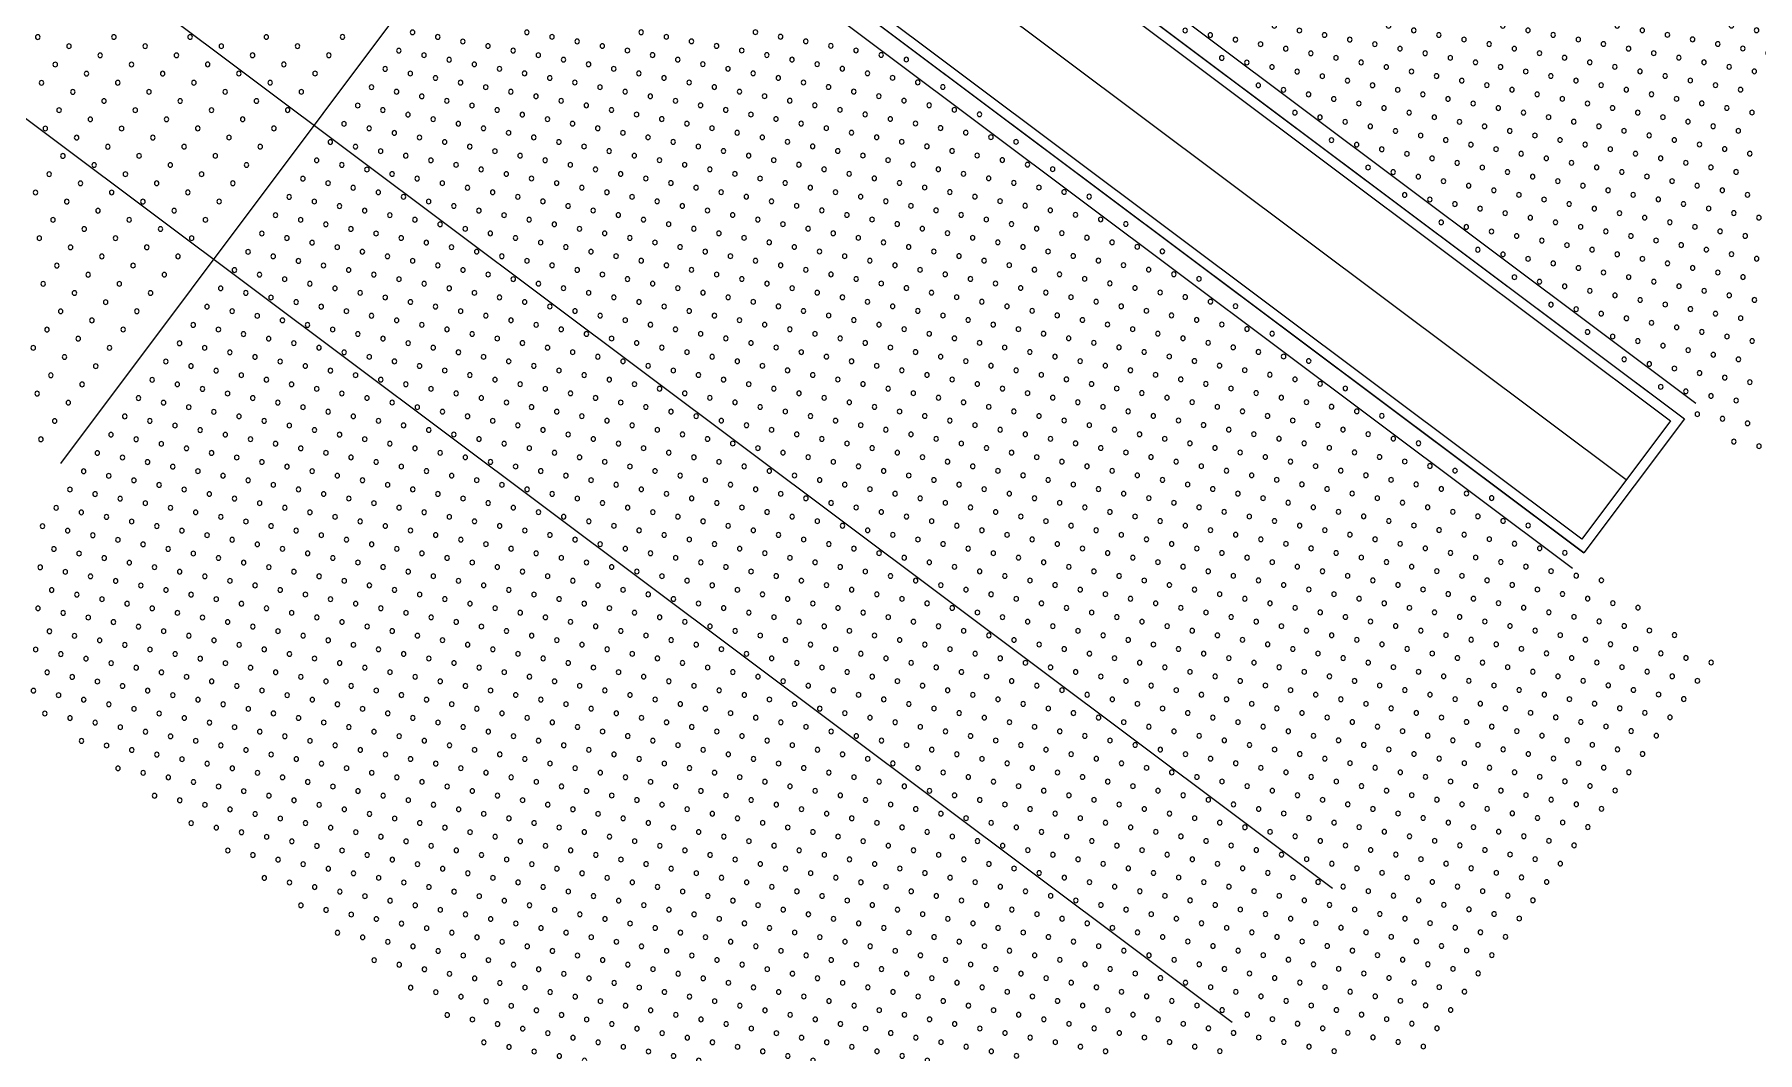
# Model space of a CAD drawing. Header units: millimetres. Extents: x 712803 to 922331, y -1382701 to -1225629.
# Drawn here: x 819382 to 821644, y -1374365 to -1373028 of the extents above; entities that cross this region are included whole.
import ezdxf

# ---------------------------------------------------------------- set-up
doc = ezdxf.new("R2010")
doc.units = ezdxf.units.MM
doc.header["$LTSCALE"] = 10
doc.header["$MEASUREMENT"] = 0
for name, color, linetype in [('I—平顶—分格线', 8, 'Continuous'), ('I—平顶—暖通', 144, 'Continuous'), ('I—平顶—造型', 122, 'Continuous')]:
    doc.layers.add(name, color=color, linetype=linetype)

# ---------------------------------------------------------------- blocks, each defined once
blk = doc.blocks.new('4560')
at = {"layer": 'I—平顶—分格线', "color": 1}
for centre in [(-2960, -440), (-2960, -470), (-2960, -500), (-2920, -485), (-2880, -500), (-2920, -515), (-2960, -530), (-2920, -545), (-2880, -530), (-2840, -545), (-2960, -560), (-2880, -560), (-2800, -560), (-2960, -590), (-2920, -575), (-2880, -590), (-2840, -575), (-2800, -590), (-2920, -605), (-2840, -605), (-2760, -605), (-2960, -620), (-2920, -635), (-2880, -620), (-2840, -635), (-2800, -620), (-2760, -635), (-2720, -620), (-2960, -650), (-2880, -650), (-2800, -650), (-2720, -650), (-2960, -680), (-2920, -665), (-2880, -680), (-2840, -665), (-2800, -680), (-2760, -665), (-2720, -680), (-2680, -665), (-2640, -680), (-2920, -695), (-2840, -695), (-2760, -695), (-2680, -695), (-2960, -710), (-2920, -725), (-2880, -710), (-2840, -725), (-2800, -710), (-2760, -725), (-2720, -710), (-2680, -725), (-2960, -740), (-2880, -740), (-2800, -740), (-2720, -740), (-2960, -770), (-2920, -755), (-2880, -770), (-2840, -755), (-2800, -770), (-2760, -755), (-2720, -770), (-2920, -785), (-2840, -785), (-2760, -785), (-2960, -800), (-2920, -815), (-2880, -800), (-2840, -815), (-2800, -800), (-2760, -815), (-2960, -830), (-2880, -830), (-2800, -830), (-2960, -860), (-2920, -845), (-2880, -860), (-2840, -845), (-2800, -860), (-2760, -845), (-2920, -875), (-2840, -875), (-2960, -890), (-2920, -905), (-2880, -890), (-2840, -905), (-2800, -890), (-2960, -920), (-2880, -920), (-2960, -950), (-2920, -935), (-2880, -950), (-2840, -935), (-2920, -965), (-2960, -980), (-2920, -995), (-2880, -980), (-2960, -1010), (-2880, -1010), (-2960, -1040), (-2920, -1025), (-2920, -1055), (-2960, -1070), (-2960, -1100)]:
    blk.add_circle(centre, 3, dxfattribs=at)
blk = doc.blocks.new('30')
at = {"layer": 'I—平顶—分格线'}
for centre in [(-1890, -20), (-1830, -20), (-1770, -20), (-1710, -20), (-1650, -20), (-1590, -20), (-1530, -20), (-1470, -20), (-1410, -20), (-1350, -20), (-1290, -20), (-1230, -20), (-1170, -20), (-1110, -20), (-1050, -20), (-990, -20), (-930, -20), (-870, -20), (-810, -20), (-750, -20), (-690, -20), (-630, -20), (-570, -20), (-1860, -35), (-1800, -35), (-1740, -35), (-1680, -35), (-1620, -35), (-1560, -35), (-1500, -35), (-1440, -35), (-1380, -35), (-1320, -35), (-1260, -35), (-1200, -35), (-1140, -35), (-1080, -35), (-1020, -35), (-960, -35), (-900, -35), (-840, -35), (-780, -35), (-720, -35), (-660, -35), (-600, -35), (-540, -35), (-1890, -50), (-1860, -65), (-1830, -50), (-1800, -65), (-1770, -50), (-1740, -65), (-1710, -50), (-1680, -65), (-1650, -50), (-1620, -65), (-1590, -50), (-1560, -65), (-1530, -50), (-1500, -65), (-1470, -50), (-1440, -65), (-1410, -50), (-1380, -65), (-1350, -50), (-1320, -65), (-1290, -50), (-1260, -65), (-1230, -50), (-1200, -65), (-1170, -50), (-1140, -65), (-1110, -50), (-1080, -65), (-1050, -50), (-1020, -65), (-990, -50), (-960, -65), (-930, -50), (-900, -65), (-870, -50), (-840, -65), (-810, -50), (-780, -65), (-750, -50), (-720, -65), (-690, -50), (-660, -65), (-630, -50), (-600, -65), (-570, -50), (-540, -65), (-510, -50), (-480, -65), (-1890, -80), (-1830, -80), (-1770, -80), (-1710, -80), (-1650, -80), (-1590, -80), (-1530, -80), (-1470, -80), (-1410, -80), (-1350, -80), (-1290, -80), (-1230, -80), (-1170, -80), (-1110, -80), (-1050, -80), (-990, -80), (-930, -80), (-870, -80), (-810, -80), (-750, -80), (-690, -80), (-630, -80), (-570, -80), (-510, -80), (-450, -80), (-1890, -110), (-1860, -95), (-1830, -110), (-1800, -95), (-1770, -110), (-1740, -95), (-1710, -110), (-1680, -95), (-1650, -110), (-1620, -95), (-1590, -110), (-1560, -95), (-1530, -110), (-1500, -95), (-1470, -110), (-1440, -95), (-1410, -110), (-1380, -95), (-1350, -110), (-1320, -95), (-1290, -110), (-1260, -95), (-1230, -110), (-1200, -95), (-1170, -110), (-1140, -95), (-1110, -110), (-1080, -95), (-1050, -110), (-1020, -95), (-990, -110), (-960, -95), (-930, -110), (-900, -95), (-870, -110), (-840, -95), (-810, -110), (-780, -95), (-750, -110), (-720, -95), (-690, -110), (-660, -95), (-630, -110), (-600, -95), (-570, -110), (-540, -95), (-510, -110), (-480, -95), (-450, -110), (-420, -95), (-390, -110), (-1860, -125), (-1800, -125), (-1740, -125), (-1680, -125), (-1620, -125), (-1560, -125), (-1500, -125), (-1440, -125), (-1380, -125), (-1320, -125), (-1260, -125), (-1200, -125), (-1140, -125), (-1080, -125), (-1020, -125), (-960, -125), (-900, -125), (-840, -125), (-780, -125), (-720, -125), (-660, -125), (-600, -125), (-540, -125), (-480, -125), (-420, -125), (-1890, -140), (-1860, -155), (-1830, -140), (-1800, -155), (-1770, -140), (-1740, -155), (-1710, -140), (-1680, -155), (-1650, -140), (-1620, -155), (-1590, -140), (-1560, -155), (-1530, -140), (-1500, -155), (-1470, -140), (-1440, -155), (-1410, -140), (-1380, -155), (-1350, -140), (-1320, -155), (-1290, -140), (-1260, -155), (-1230, -140), (-1200, -155), (-1170, -140), (-1140, -155), (-1110, -140), (-1080, -155), (-1050, -140), (-1020, -155), (-990, -140), (-960, -155), (-930, -140), (-900, -155), (-870, -140), (-840, -155), (-810, -140), (-780, -155), (-750, -140), (-720, -155), (-690, -140), (-660, -155), (-630, -140), (-600, -155), (-570, -140), (-540, -155), (-510, -140), (-480, -155), (-450, -140), (-420, -155), (-390, -140), (-360, -155), (-1890, -170), (-1830, -170), (-1770, -170), (-1710, -170), (-1650, -170), (-1590, -170), (-1530, -170), (-1470, -170), (-1410, -170), (-1350, -170), (-1290, -170), (-1230, -170), (-1170, -170), (-1110, -170), (-1050, -170), (-990, -170), (-930, -170), (-870, -170), (-810, -170), (-750, -170), (-690, -170), (-630, -170), (-570, -170), (-510, -170), (-450, -170), (-390, -170), (-330, -170), (-1890, -200), (-1860, -185), (-1830, -200), (-1800, -185), (-1770, -200), (-1740, -185), (-1710, -200), (-1680, -185), (-1650, -200), (-1620, -185), (-1590, -200), (-1560, -185), (-1530, -200), (-1500, -185), (-1470, -200), (-1440, -185), (-1410, -200), (-1380, -185), (-1350, -200), (-1320, -185), (-1290, -200), (-1260, -185), (-1230, -200), (-1200, -185), (-1170, -200), (-1140, -185), (-1110, -200), (-1080, -185), (-1050, -200), (-1020, -185), (-990, -200), (-960, -185), (-930, -200), (-900, -185), (-870, -200), (-840, -185), (-810, -200), (-780, -185), (-750, -200), (-720, -185), (-690, -200), (-660, -185), (-630, -200), (-600, -185), (-570, -200), (-540, -185), (-510, -200), (-480, -185), (-450, -200), (-420, -185), (-390, -200), (-360, -185), (-330, -200), (-300, -185), (-270, -200), (-1860, -215), (-1800, -215), (-1740, -215), (-1680, -215), (-1620, -215), (-1560, -215), (-1500, -215), (-1440, -215), (-1380, -215), (-1320, -215), (-1260, -215), (-1200, -215), (-1140, -215), (-1080, -215), (-1020, -215), (-960, -215), (-900, -215), (-840, -215), (-780, -215), (-720, -215), (-660, -215), (-600, -215), (-540, -215), (-480, -215), (-420, -215), (-360, -215), (-300, -215), (-1890, -230), (-1860, -245), (-1830, -230), (-1800, -245), (-1770, -230), (-1740, -245), (-1710, -230), (-1680, -245), (-1650, -230), (-1620, -245), (-1590, -230), (-1560, -245), (-1530, -230), (-1500, -245), (-1470, -230), (-1440, -245), (-1410, -230), (-1380, -245), (-1350, -230), (-1320, -245), (-1290, -230), (-1260, -245), (-1230, -230), (-1200, -245), (-1170, -230), (-1140, -245), (-1110, -230), (-1080, -245), (-1050, -230), (-1020, -245), (-990, -230), (-960, -245), (-930, -230), (-900, -245), (-870, -230), (-840, -245), (-810, -230), (-780, -245), (-750, -230), (-720, -245), (-690, -230), (-660, -245), (-630, -230), (-600, -245), (-570, -230), (-540, -245), (-510, -230), (-480, -245), (-450, -230), (-420, -245), (-390, -230), (-360, -245), (-330, -230), (-300, -245), (-270, -230), (-240, -245), (-1890, -260), (-1830, -260), (-1770, -260), (-1710, -260), (-1650, -260), (-1590, -260), (-1530, -260), (-1470, -260), (-1410, -260), (-1350, -260), (-1290, -260), (-1230, -260), (-1170, -260), (-1110, -260), (-1050, -260), (-990, -260), (-930, -260), (-870, -260), (-810, -260), (-750, -260), (-690, -260), (-630, -260), (-570, -260), (-510, -260), (-450, -260), (-390, -260), (-330, -260), (-270, -260), (-210, -260), (-1890, -290), (-1860, -275), (-1830, -290), (-1800, -275), (-1770, -290), (-1740, -275), (-1710, -290), (-1680, -275), (-1650, -290), (-1620, -275), (-1590, -290), (-1560, -275), (-1530, -290), (-1500, -275), (-1470, -290), (-1440, -275), (-1410, -290), (-1380, -275), (-1350, -290), (-1320, -275), (-1290, -290), (-1260, -275), (-1230, -290), (-1200, -275), (-1170, -290), (-1140, -275), (-1110, -290), (-1080, -275), (-1050, -290), (-1020, -275), (-990, -290), (-960, -275), (-930, -290), (-900, -275), (-870, -290), (-840, -275), (-810, -290), (-780, -275), (-750, -290), (-720, -275), (-690, -290), (-660, -275), (-630, -290), (-600, -275), (-570, -290), (-540, -275), (-510, -290), (-480, -275), (-450, -290), (-420, -275), (-390, -290), (-360, -275), (-330, -290), (-300, -275), (-270, -290), (-240, -275), (-210, -290), (-180, -275), (-150, -290), (-1860, -305), (-1800, -305), (-1740, -305), (-1680, -305), (-1620, -305), (-1560, -305), (-1500, -305), (-1440, -305), (-1380, -305), (-1320, -305), (-1260, -305), (-1200, -305), (-1140, -305), (-1080, -305), (-1020, -305), (-960, -305), (-900, -305), (-840, -305), (-780, -305), (-720, -305), (-660, -305), (-600, -305), (-540, -305), (-480, -305), (-420, -305), (-360, -305), (-300, -305), (-240, -305), (-180, -305), (-1890, -320), (-1860, -335), (-1830, -320), (-1800, -335), (-1770, -320), (-1740, -335), (-1710, -320), (-1680, -335), (-1650, -320), (-1620, -335), (-1590, -320), (-1560, -335), (-1530, -320), (-1500, -335), (-1470, -320), (-1440, -335), (-1410, -320), (-1380, -335), (-1350, -320), (-1320, -335), (-1290, -320), (-1260, -335), (-1230, -320), (-1200, -335), (-1170, -320), (-1140, -335), (-1110, -320), (-1080, -335), (-1050, -320), (-1020, -335), (-990, -320), (-960, -335), (-930, -320), (-900, -335), (-870, -320), (-840, -335), (-810, -320), (-780, -335), (-750, -320), (-720, -335), (-690, -320), (-660, -335), (-630, -320), (-600, -335), (-570, -320), (-540, -335), (-510, -320), (-480, -335), (-450, -320), (-420, -335), (-390, -320), (-360, -335), (-330, -320), (-300, -335), (-270, -320), (-240, -335), (-210, -320), (-180, -335), (-150, -320), (-120, -335), (-1890, -350), (-1830, -350), (-1770, -350), (-1710, -350), (-1650, -350), (-1590, -350), (-1530, -350), (-1470, -350), (-1410, -350), (-1350, -350), (-1290, -350), (-1230, -350), (-1170, -350), (-1110, -350), (-1050, -350), (-990, -350), (-930, -350), (-870, -350), (-810, -350), (-750, -350), (-690, -350), (-630, -350), (-570, -350), (-510, -350), (-450, -350), (-390, -350), (-330, -350), (-270, -350), (-210, -350), (-150, -350), (-90, -350), (-1890, -380), (-1860, -365), (-1830, -380), (-1800, -365), (-1770, -380), (-1740, -365), (-1710, -380), (-1680, -365), (-1650, -380), (-1620, -365), (-1590, -380), (-1560, -365), (-1530, -380), (-1500, -365), (-1470, -380), (-1440, -365), (-1410, -380), (-1380, -365), (-1350, -380), (-1320, -365), (-1290, -380), (-1260, -365), (-1230, -380), (-1200, -365), (-1170, -380), (-1140, -365), (-1110, -380), (-1080, -365), (-1050, -380), (-1020, -365), (-990, -380), (-960, -365), (-930, -380), (-900, -365), (-870, -380), (-840, -365), (-810, -380), (-780, -365), (-750, -380), (-720, -365), (-690, -380), (-660, -365), (-630, -380), (-600, -365), (-570, -380), (-540, -365), (-510, -380), (-480, -365), (-450, -380), (-420, -365), (-390, -380), (-360, -365), (-330, -380), (-300, -365), (-270, -380), (-240, -365), (-210, -380), (-180, -365), (-150, -380), (-120, -365), (-90, -380), (-60, -365), (-30, -380), (-1890, -410), (-1860, -395), (-1830, -410), (-1800, -395), (-1770, -410), (-1740, -395), (-1710, -410), (-1680, -395), (-1650, -410), (-1620, -395), (-1590, -410), (-1560, -395), (-1530, -410), (-1500, -395), (-1470, -410), (-1440, -395), (-1410, -410), (-1380, -395), (-1350, -410), (-1320, -395), (-1290, -410), (-1260, -395), (-1230, -410), (-1200, -395), (-1170, -410), (-1140, -395), (-1110, -410), (-1080, -395), (-1050, -410), (-1020, -395), (-990, -410), (-960, -395), (-930, -410), (-900, -395), (-870, -410), (-840, -395), (-810, -410), (-780, -395), (-750, -410), (-720, -395), (-690, -410), (-660, -395), (-630, -410), (-600, -395), (-570, -410), (-540, -395), (-510, -410), (-480, -395), (-450, -410), (-420, -395), (-390, -410), (-360, -395), (-330, -410), (-300, -395), (-270, -410), (-240, -395), (-210, -410), (-180, -395), (-150, -410), (-120, -395), (-90, -410), (-60, -395), (-30, -410), (-1860, -425), (-1800, -425), (-1740, -425), (-1680, -425), (-1620, -425), (-1560, -425), (-1500, -425), (-1440, -425), (-1380, -425), (-1320, -425), (-1260, -425), (-1200, -425), (-1140, -425), (-1080, -425), (-1020, -425), (-960, -425), (-900, -425), (-840, -425), (-780, -425), (-720, -425), (-660, -425), (-600, -425), (-540, -425), (-480, -425), (-420, -425), (-360, -425), (-300, -425), (-240, -425), (-180, -425), (-120, -425), (-60, -425), (-1890, -440), (-1860, -455), (-1830, -440), (-1800, -455), (-1770, -440), (-1740, -455), (-1710, -440), (-1680, -455), (-1650, -440), (-1620, -455), (-1590, -440), (-1560, -455), (-1530, -440), (-1500, -455), (-1470, -440), (-1440, -455), (-1410, -440), (-1380, -455), (-1350, -440), (-1320, -455), (-1290, -440), (-1260, -455), (-1230, -440), (-1200, -455), (-1170, -440), (-1140, -455), (-1110, -440), (-1080, -455), (-1050, -440), (-1020, -455), (-990, -440), (-960, -455), (-930, -440), (-900, -455), (-870, -440), (-840, -455), (-810, -440), (-780, -455), (-750, -440), (-720, -455), (-690, -440), (-660, -455), (-630, -440), (-600, -455), (-570, -440), (-540, -455), (-510, -440), (-480, -455), (-450, -440), (-420, -455), (-390, -440), (-360, -455), (-330, -440), (-300, -455), (-270, -440), (-240, -455), (-210, -440), (-180, -455), (-150, -440), (-120, -455), (-90, -440), (-60, -455), (-30, -440), (-1890, -470), (-1830, -470), (-1770, -470), (-1710, -470), (-1650, -470), (-1590, -470), (-1530, -470), (-1470, -470), (-1410, -470), (-1350, -470), (-1290, -470), (-1230, -470), (-1170, -470), (-1110, -470), (-1050, -470), (-990, -470), (-930, -470), (-870, -470), (-810, -470), (-750, -470), (-690, -470), (-630, -470), (-570, -470), (-510, -470), (-450, -470), (-390, -470), (-330, -470), (-270, -470), (-210, -470), (-150, -470), (-90, -470), (-30, -470), (-1890, -500), (-1860, -485), (-1830, -500), (-1800, -485), (-1770, -500), (-1740, -485), (-1710, -500), (-1680, -485), (-1650, -500), (-1620, -485), (-1590, -500), (-1560, -485), (-1530, -500), (-1500, -485), (-1470, -500), (-1440, -485), (-1410, -500), (-1380, -485), (-1350, -500), (-1320, -485), (-1290, -500), (-1260, -485), (-1230, -500), (-1200, -485), (-1170, -500), (-1140, -485), (-1110, -500), (-1080, -485), (-1050, -500), (-1020, -485), (-990, -500), (-960, -485), (-930, -500), (-900, -485), (-870, -500), (-840, -485), (-810, -500), (-780, -485), (-750, -500), (-720, -485), (-690, -500), (-660, -485), (-630, -500), (-600, -485), (-570, -500), (-540, -485), (-510, -500), (-480, -485), (-450, -500), (-420, -485), (-390, -500), (-360, -485), (-330, -500), (-300, -485), (-270, -500), (-240, -485), (-210, -500), (-180, -485), (-150, -500), (-120, -485), (-90, -500), (-60, -485), (-30, -500), (-1860, -515), (-1800, -515), (-1740, -515), (-1680, -515), (-1620, -515), (-1560, -515), (-1500, -515), (-1440, -515), (-1380, -515), (-1320, -515), (-1260, -515), (-1200, -515), (-1140, -515), (-1080, -515), (-1020, -515), (-960, -515), (-900, -515), (-840, -515), (-780, -515), (-720, -515), (-660, -515), (-600, -515), (-540, -515), (-480, -515), (-420, -515), (-360, -515), (-300, -515), (-240, -515), (-180, -515), (-120, -515), (-60, -515), (-1890, -530), (-1860, -545), (-1830, -530), (-1800, -545), (-1770, -530), (-1740, -545), (-1710, -530), (-1680, -545), (-1650, -530), (-1620, -545), (-1590, -530), (-1560, -545), (-1530, -530), (-1500, -545), (-1470, -530), (-1440, -545), (-1410, -530), (-1380, -545), (-1350, -530), (-1320, -545), (-1290, -530), (-1260, -545), (-1230, -530), (-1200, -545), (-1170, -530), (-1140, -545), (-1110, -530), (-1080, -545), (-1050, -530), (-1020, -545), (-990, -530), (-960, -545), (-930, -530), (-900, -545), (-870, -530), (-840, -545), (-810, -530), (-780, -545), (-750, -530), (-720, -545), (-690, -530), (-660, -545), (-630, -530), (-600, -545), (-570, -530), (-540, -545), (-510, -530), (-480, -545), (-450, -530), (-420, -545), (-390, -530), (-360, -545), (-330, -530), (-300, -545), (-270, -530), (-240, -545), (-210, -530), (-180, -545), (-150, -530), (-120, -545), (-90, -530), (-60, -545), (-30, -530), (-1890, -560), (-1830, -560), (-1770, -560), (-1710, -560), (-1650, -560), (-1590, -560), (-1530, -560), (-1470, -560), (-1410, -560), (-1350, -560), (-1290, -560), (-1230, -560), (-1170, -560), (-1110, -560), (-1050, -560), (-990, -560), (-930, -560), (-870, -560), (-810, -560), (-750, -560), (-690, -560), (-630, -560), (-570, -560), (-510, -560), (-450, -560), (-390, -560), (-330, -560), (-270, -560), (-210, -560), (-150, -560), (-90, -560), (-30, -560), (-1890, -590), (-1860, -575), (-1830, -590), (-1800, -575), (-1770, -590), (-1740, -575), (-1710, -590), (-1680, -575), (-1650, -590), (-1620, -575), (-1590, -590), (-1560, -575), (-1530, -590), (-1500, -575), (-1470, -590), (-1440, -575), (-1410, -590), (-1380, -575), (-1350, -590), (-1320, -575), (-1290, -590), (-1260, -575), (-1230, -590), (-1200, -575), (-1170, -590), (-1140, -575), (-1110, -590), (-1080, -575), (-1050, -590), (-1020, -575), (-990, -590), (-960, -575), (-930, -590), (-900, -575), (-870, -590), (-840, -575), (-810, -590), (-780, -575), (-750, -590), (-720, -575), (-690, -590), (-660, -575), (-630, -590), (-600, -575), (-570, -590), (-540, -575), (-510, -590), (-480, -575), (-450, -590), (-420, -575), (-390, -590), (-360, -575), (-330, -590), (-300, -575), (-270, -590), (-240, -575), (-210, -590), (-180, -575), (-150, -590), (-120, -575), (-90, -590), (-60, -575), (-30, -590), (-1860, -605), (-1800, -605), (-1740, -605), (-1680, -605), (-1620, -605), (-1560, -605), (-1500, -605), (-1440, -605), (-1380, -605), (-1320, -605), (-1260, -605), (-1200, -605), (-1140, -605), (-1080, -605), (-1020, -605), (-960, -605), (-900, -605), (-840, -605), (-780, -605), (-720, -605), (-660, -605), (-600, -605), (-540, -605), (-480, -605), (-420, -605), (-360, -605), (-300, -605), (-240, -605), (-180, -605), (-120, -605), (-60, -605), (-1890, -620), (-1860, -635), (-1830, -620), (-1800, -635), (-1770, -620), (-1740, -635), (-1710, -620), (-1680, -635), (-1650, -620), (-1620, -635), (-1590, -620), (-1560, -635), (-1530, -620), (-1500, -635), (-1470, -620), (-1440, -635), (-1410, -620), (-1380, -635), (-1350, -620), (-1320, -635), (-1290, -620), (-1260, -635), (-1230, -620), (-1200, -635), (-1170, -620), (-1140, -635), (-1110, -620), (-1080, -635), (-1050, -620), (-1020, -635), (-990, -620), (-960, -635), (-930, -620), (-900, -635), (-870, -620), (-840, -635), (-810, -620), (-780, -635), (-750, -620), (-720, -635), (-690, -620), (-660, -635), (-630, -620), (-600, -635), (-570, -620), (-540, -635), (-510, -620), (-480, -635), (-450, -620), (-420, -635), (-390, -620), (-360, -635), (-330, -620), (-300, -635), (-270, -620), (-240, -635), (-210, -620), (-180, -635), (-150, -620), (-120, -635), (-90, -620), (-60, -635), (-30, -620), (-1890, -650), (-1830, -650), (-1770, -650), (-1710, -650), (-1650, -650), (-1590, -650), (-1530, -650), (-1470, -650), (-1410, -650), (-1350, -650), (-1290, -650), (-1230, -650), (-1170, -650), (-1110, -650), (-1050, -650), (-990, -650), (-930, -650), (-870, -650), (-810, -650), (-750, -650), (-690, -650), (-630, -650), (-570, -650), (-510, -650), (-450, -650), (-390, -650), (-330, -650), (-270, -650), (-210, -650), (-150, -650), (-90, -650), (-30, -650), (-1860, -665), (-1830, -680), (-1800, -665), (-1770, -680), (-1740, -665), (-1710, -680), (-1680, -665), (-1650, -680), (-1620, -665), (-1590, -680), (-1560, -665), (-1530, -680), (-1500, -665), (-1470, -680), (-1440, -665), (-1410, -680), (-1380, -665), (-1350, -680), (-1320, -665), (-1290, -680), (-1260, -665), (-1230, -680), (-1200, -665), (-1170, -680), (-1140, -665), (-1110, -680), (-1080, -665), (-1050, -680), (-1020, -665), (-990, -680), (-960, -665), (-930, -680), (-900, -665), (-870, -680), (-840, -665), (-810, -680), (-780, -665), (-750, -680), (-720, -665), (-690, -680), (-660, -665), (-630, -680), (-600, -665), (-570, -680), (-540, -665), (-510, -680), (-480, -665), (-450, -680), (-420, -665), (-390, -680), (-360, -665), (-330, -680), (-300, -665), (-270, -680), (-240, -665), (-210, -680), (-180, -665), (-150, -680), (-120, -665), (-90, -680), (-60, -665), (-30, -680), (-1800, -695), (-1740, -695), (-1680, -695), (-1620, -695), (-1560, -695), (-1500, -695), (-1440, -695), (-1380, -695), (-1320, -695), (-1260, -695), (-1200, -695), (-1140, -695), (-1080, -695), (-1020, -695), (-960, -695), (-900, -695), (-840, -695), (-780, -695), (-720, -695), (-660, -695), (-600, -695), (-540, -695), (-480, -695), (-420, -695), (-360, -695), (-300, -695), (-240, -695), (-180, -695), (-120, -695), (-60, -695), (-1800, -725), (-1770, -710), (-1740, -725), (-1710, -710), (-1680, -725), (-1650, -710), (-1620, -725), (-1590, -710), (-1560, -725), (-1530, -710), (-1500, -725), (-1470, -710), (-1440, -725), (-1410, -710), (-1380, -725), (-1350, -710), (-1320, -725), (-1290, -710), (-1260, -725), (-1230, -710), (-1200, -725), (-1170, -710), (-1140, -725), (-1110, -710), (-1080, -725), (-1050, -710), (-1020, -725), (-990, -710), (-960, -725), (-930, -710), (-900, -725), (-870, -710), (-840, -725), (-810, -710), (-780, -725), (-750, -710), (-720, -725), (-690, -710), (-660, -725), (-630, -710), (-600, -725), (-570, -710), (-540, -725), (-510, -710), (-480, -725), (-450, -710), (-420, -725), (-390, -710), (-360, -725), (-330, -710), (-300, -725), (-270, -710), (-240, -725), (-210, -710), (-180, -725), (-150, -710), (-120, -725), (-90, -710), (-60, -725), (-30, -710), (-1770, -740), (-1710, -740), (-1650, -740), (-1590, -740), (-1530, -740), (-1470, -740), (-1410, -740), (-1350, -740), (-1290, -740), (-1230, -740), (-1170, -740), (-1110, -740), (-1050, -740), (-990, -740), (-930, -740), (-870, -740), (-810, -740), (-750, -740), (-690, -740), (-630, -740), (-570, -740), (-510, -740), (-450, -740), (-390, -740), (-330, -740), (-270, -740), (-210, -740), (-150, -740), (-90, -740), (-30, -740), (-1740, -755), (-1710, -770), (-1680, -755), (-1650, -770), (-1620, -755), (-1590, -770), (-1560, -755), (-1530, -770), (-1500, -755), (-1470, -770), (-1440, -755), (-1410, -770), (-1380, -755), (-1350, -770), (-1320, -755), (-1290, -770), (-1260, -755), (-1230, -770), (-1200, -755), (-1170, -770), (-1140, -755), (-1110, -770), (-1080, -755), (-1050, -770), (-1020, -755), (-990, -770), (-960, -755), (-930, -770), (-900, -755), (-870, -770), (-840, -755), (-810, -770), (-780, -755), (-750, -770), (-720, -755), (-690, -770), (-660, -755), (-630, -770), (-600, -755), (-570, -770), (-540, -755), (-510, -770), (-480, -755), (-450, -770), (-420, -755), (-390, -770), (-360, -755), (-330, -770), (-300, -755), (-270, -770), (-240, -755), (-210, -770), (-180, -755), (-150, -770), (-120, -755), (-90, -770), (-60, -755), (-30, -770), (-1680, -785), (-1620, -785), (-1560, -785), (-1500, -785), (-1440, -785), (-1380, -785), (-1320, -785), (-1260, -785), (-1200, -785), (-1140, -785), (-1080, -785), (-1020, -785), (-960, -785), (-900, -785), (-840, -785), (-780, -785), (-720, -785), (-660, -785), (-600, -785), (-540, -785), (-480, -785), (-420, -785), (-360, -785), (-300, -785), (-240, -785), (-180, -785), (-120, -785), (-60, -785), (-1680, -815), (-1650, -800), (-1620, -815), (-1590, -800), (-1560, -815), (-1530, -800), (-1500, -815), (-1470, -800), (-1440, -815), (-1410, -800), (-1380, -815), (-1350, -800), (-1320, -815), (-1290, -800), (-1260, -815), (-1230, -800), (-1200, -815), (-1170, -800), (-1140, -815), (-1110, -800), (-1080, -815), (-1050, -800), (-1020, -815), (-990, -800), (-960, -815), (-930, -800), (-900, -815), (-870, -800), (-840, -815), (-810, -800), (-780, -815), (-750, -800), (-720, -815), (-690, -800), (-660, -815), (-630, -800), (-600, -815), (-570, -800), (-540, -815), (-510, -800), (-480, -815), (-450, -800), (-420, -815), (-390, -800), (-360, -815), (-330, -800), (-300, -815), (-270, -800), (-240, -815), (-210, -800), (-180, -815), (-150, -800), (-120, -815), (-90, -800), (-60, -815), (-30, -800), (-1650, -830), (-1590, -830), (-1530, -830), (-1470, -830), (-1410, -830), (-1350, -830), (-1290, -830), (-1230, -830), (-1170, -830), (-1110, -830), (-1050, -830), (-990, -830), (-930, -830), (-870, -830), (-810, -830), (-750, -830), (-690, -830), (-630, -830), (-570, -830), (-510, -830), (-450, -830), (-390, -830), (-330, -830), (-270, -830), (-210, -830), (-150, -830), (-90, -830), (-30, -830), (-1620, -845), (-1590, -860), (-1560, -845), (-1530, -860), (-1500, -845), (-1470, -860), (-1440, -845), (-1410, -860), (-1380, -845), (-1350, -860), (-1320, -845), (-1290, -860), (-1260, -845), (-1230, -860), (-1200, -845), (-1170, -860), (-1140, -845), (-1110, -860), (-1080, -845), (-1050, -860), (-1020, -845), (-990, -860), (-960, -845), (-930, -860), (-900, -845), (-870, -860), (-840, -845), (-810, -860), (-780, -845), (-750, -860), (-720, -845), (-690, -860), (-660, -845), (-630, -860), (-600, -845), (-570, -860), (-540, -845), (-510, -860), (-480, -845), (-450, -860), (-420, -845), (-390, -860), (-360, -845), (-330, -860), (-300, -845), (-270, -860), (-240, -845), (-210, -860), (-180, -845), (-150, -860), (-120, -845), (-90, -860), (-60, -845), (-30, -860), (-1560, -875), (-1500, -875), (-1440, -875), (-1380, -875), (-1320, -875), (-1260, -875), (-1200, -875), (-1140, -875), (-1080, -875), (-1020, -875), (-960, -875), (-900, -875), (-840, -875), (-780, -875), (-720, -875), (-660, -875), (-600, -875), (-540, -875), (-480, -875), (-420, -875), (-360, -875), (-300, -875), (-240, -875), (-180, -875), (-120, -875), (-60, -875), (-1560, -905), (-1530, -890), (-1500, -905), (-1470, -890), (-1440, -905), (-1410, -890), (-1380, -905), (-1350, -890), (-1320, -905), (-1290, -890), (-1260, -905), (-1230, -890), (-1200, -905), (-1170, -890), (-1140, -905), (-1110, -890), (-1080, -905), (-1050, -890), (-1020, -905), (-990, -890), (-960, -905), (-930, -890), (-900, -905), (-870, -890), (-840, -905), (-810, -890), (-780, -905), (-750, -890), (-720, -905), (-690, -890), (-660, -905), (-630, -890), (-600, -905), (-570, -890), (-540, -905), (-510, -890), (-480, -905), (-450, -890), (-420, -905), (-390, -890), (-360, -905), (-330, -890), (-300, -905), (-270, -890), (-240, -905), (-210, -890), (-180, -905), (-150, -890), (-120, -905), (-90, -890), (-60, -905), (-30, -890), (-1530, -920), (-1470, -920), (-1410, -920), (-1350, -920), (-1290, -920), (-1230, -920), (-1170, -920), (-1110, -920), (-1050, -920), (-990, -920), (-930, -920), (-870, -920), (-810, -920), (-750, -920), (-690, -920), (-630, -920), (-570, -920), (-510, -920), (-450, -920), (-390, -920), (-330, -920), (-270, -920), (-210, -920), (-150, -920), (-90, -920), (-30, -920), (-1500, -935), (-1470, -950), (-1440, -935), (-1410, -950), (-1380, -935), (-1350, -950), (-1320, -935), (-1290, -950), (-1260, -935), (-1230, -950), (-1200, -935), (-1170, -950), (-1140, -935), (-1110, -950), (-1080, -935), (-1050, -950), (-1020, -935), (-990, -950), (-960, -935), (-930, -950), (-900, -935), (-870, -950), (-840, -935), (-810, -950), (-780, -935), (-750, -950), (-720, -935), (-690, -950), (-660, -935), (-630, -950), (-600, -935), (-570, -950), (-540, -935), (-510, -950), (-480, -935), (-450, -950), (-420, -935), (-390, -950), (-360, -935), (-330, -950), (-300, -935), (-270, -950), (-240, -935), (-210, -950), (-180, -935), (-150, -950), (-120, -935), (-90, -950), (-60, -935), (-30, -950), (-1440, -965), (-1380, -965), (-1320, -965), (-1260, -965), (-1200, -965), (-1140, -965), (-1080, -965), (-1020, -965), (-960, -965), (-900, -965), (-840, -965), (-780, -965), (-720, -965), (-660, -965), (-600, -965), (-540, -965), (-480, -965), (-420, -965), (-360, -965), (-300, -965), (-240, -965), (-180, -965), (-120, -965), (-60, -965), (-1470, -980), (-1440, -995), (-1410, -980), (-1380, -995), (-1350, -980), (-1320, -995), (-1290, -980), (-1260, -995), (-1230, -980), (-1200, -995), (-1170, -980), (-1140, -995), (-1110, -980), (-1080, -995), (-1050, -980), (-1020, -995), (-990, -980), (-960, -995), (-930, -980), (-900, -995), (-870, -980), (-840, -995), (-810, -980), (-780, -995), (-750, -980), (-720, -995), (-690, -980), (-660, -995), (-630, -980), (-600, -995), (-570, -980), (-540, -995), (-510, -980), (-480, -995), (-450, -980), (-420, -995), (-390, -980), (-360, -995), (-330, -980), (-300, -995), (-270, -980), (-240, -995), (-210, -980), (-180, -995), (-150, -980), (-120, -995), (-90, -980), (-60, -995), (-30, -980), (-1470, -1010), (-1410, -1010), (-1350, -1010), (-1290, -1010), (-1230, -1010), (-1170, -1010), (-1110, -1010), (-1050, -1010), (-990, -1010), (-930, -1010), (-870, -1010), (-810, -1010), (-750, -1010), (-690, -1010), (-630, -1010), (-570, -1010), (-510, -1010), (-450, -1010), (-390, -1010), (-330, -1010), (-270, -1010), (-210, -1010), (-150, -1010), (-90, -1010), (-30, -1010), (-1500, -1025), (-1470, -1040), (-1440, -1025), (-1410, -1040), (-1380, -1025), (-1350, -1040), (-1320, -1025), (-1290, -1040), (-1260, -1025), (-1230, -1040), (-1200, -1025), (-1170, -1040), (-1140, -1025), (-1110, -1040), (-1080, -1025), (-1050, -1040), (-1020, -1025), (-990, -1040), (-960, -1025), (-930, -1040), (-900, -1025), (-870, -1040), (-840, -1025), (-810, -1040), (-780, -1025), (-750, -1040), (-720, -1025), (-690, -1040), (-660, -1025), (-630, -1040), (-600, -1025), (-570, -1040), (-540, -1025), (-510, -1040), (-480, -1025), (-450, -1040), (-420, -1025), (-390, -1040), (-360, -1025), (-330, -1040), (-300, -1025), (-270, -1040), (-240, -1025), (-210, -1040), (-180, -1025), (-150, -1040), (-120, -1025), (-90, -1040), (-60, -1025), (-30, -1040), (-1500, -1055), (-1440, -1055), (-1380, -1055), (-1320, -1055), (-1260, -1055), (-1200, -1055), (-1140, -1055), (-1080, -1055), (-1020, -1055), (-960, -1055), (-900, -1055), (-840, -1055), (-780, -1055), (-720, -1055), (-660, -1055), (-600, -1055), (-540, -1055), (-480, -1055), (-420, -1055), (-360, -1055), (-300, -1055), (-240, -1055), (-180, -1055), (-120, -1055), (-60, -1055), (-1530, -1070), (-1500, -1085), (-1470, -1070), (-1440, -1085), (-1410, -1070), (-1380, -1085), (-1350, -1070), (-1320, -1085), (-1290, -1070), (-1260, -1085), (-1230, -1070), (-1200, -1085), (-1170, -1070), (-1140, -1085), (-1110, -1070), (-1080, -1085), (-1050, -1070), (-1020, -1085), (-990, -1070), (-960, -1085), (-930, -1070), (-900, -1085), (-870, -1070), (-840, -1085), (-810, -1070), (-780, -1085), (-750, -1070), (-720, -1085), (-690, -1070), (-660, -1085), (-630, -1070), (-600, -1085), (-570, -1070), (-540, -1085), (-510, -1070), (-480, -1085), (-450, -1070), (-420, -1085), (-390, -1070), (-360, -1085), (-330, -1070), (-300, -1085), (-270, -1070), (-240, -1085), (-210, -1070), (-180, -1085), (-150, -1070), (-120, -1085), (-90, -1070), (-60, -1085), (-30, -1070), (-1530, -1100), (-1470, -1100), (-1410, -1100), (-1350, -1100), (-1290, -1100), (-1230, -1100), (-1170, -1100), (-1110, -1100), (-1050, -1100), (-990, -1100), (-930, -1100), (-870, -1100), (-810, -1100), (-750, -1100), (-690, -1100), (-630, -1100), (-570, -1100), (-510, -1100), (-450, -1100), (-390, -1100), (-330, -1100), (-270, -1100), (-210, -1100), (-150, -1100), (-90, -1100), (-30, -1100), (-1590, -1130), (-1560, -1115), (-1530, -1130), (-1500, -1115), (-1470, -1130), (-1440, -1115), (-1410, -1130), (-1380, -1115), (-1350, -1130), (-1320, -1115), (-1290, -1130), (-1260, -1115), (-1230, -1130), (-1200, -1115), (-1170, -1130), (-1140, -1115), (-1110, -1130), (-1080, -1115), (-1050, -1130), (-1020, -1115), (-990, -1130), (-960, -1115), (-930, -1130), (-900, -1115), (-870, -1130), (-840, -1115), (-810, -1130), (-780, -1115), (-750, -1130), (-720, -1115), (-690, -1130), (-660, -1115), (-630, -1130), (-600, -1115), (-570, -1130), (-540, -1115), (-510, -1130), (-480, -1115), (-450, -1130), (-420, -1115), (-390, -1130), (-360, -1115), (-330, -1130), (-300, -1115), (-270, -1130), (-240, -1115), (-210, -1130), (-180, -1115), (-150, -1130), (-120, -1115), (-90, -1130), (-60, -1115), (-30, -1130), (-1560, -1145), (-1500, -1145), (-1440, -1145), (-1380, -1145), (-1320, -1145), (-1260, -1145), (-1200, -1145), (-1140, -1145), (-1080, -1145), (-1020, -1145), (-960, -1145), (-900, -1145), (-840, -1145), (-780, -1145), (-720, -1145), (-660, -1145), (-600, -1145), (-540, -1145), (-480, -1145), (-420, -1145), (-360, -1145), (-300, -1145), (-240, -1145), (-180, -1145), (-120, -1145), (-60, -1145), (-1620, -1175), (-1590, -1160), (-1560, -1175), (-1530, -1160), (-1500, -1175), (-1470, -1160), (-1440, -1175), (-1410, -1160), (-1380, -1175), (-1350, -1160), (-1320, -1175), (-1290, -1160), (-1260, -1175), (-1230, -1160), (-1200, -1175), (-1170, -1160), (-1140, -1175), (-1110, -1160), (-1080, -1175), (-1050, -1160), (-1020, -1175), (-990, -1160), (-960, -1175), (-930, -1160), (-900, -1175), (-870, -1160), (-840, -1175), (-810, -1160), (-780, -1175), (-750, -1160), (-720, -1175), (-690, -1160), (-660, -1175), (-630, -1160), (-600, -1175), (-570, -1160), (-540, -1175), (-510, -1160), (-480, -1175), (-450, -1160), (-420, -1175), (-390, -1160), (-360, -1175), (-330, -1160), (-300, -1175), (-270, -1160), (-240, -1175), (-210, -1160), (-180, -1175), (-150, -1160), (-120, -1175), (-90, -1160), (-60, -1175), (-30, -1160), (-1590, -1190), (-1530, -1190), (-1470, -1190), (-1410, -1190), (-1350, -1190), (-1290, -1190), (-1230, -1190), (-1170, -1190), (-1110, -1190), (-1050, -1190), (-990, -1190), (-930, -1190), (-870, -1190), (-810, -1190), (-750, -1190), (-690, -1190), (-630, -1190), (-570, -1190), (-510, -1190), (-450, -1190), (-390, -1190), (-330, -1190), (-270, -1190), (-210, -1190), (-150, -1190), (-90, -1190), (-30, -1190), (-1650, -1220), (-1620, -1205), (-1590, -1220), (-1560, -1205), (-1530, -1220), (-1500, -1205), (-1470, -1220), (-1440, -1205), (-1410, -1220), (-1380, -1205), (-1350, -1220), (-1320, -1205), (-1290, -1220), (-1260, -1205), (-1230, -1220), (-1200, -1205), (-1170, -1220), (-1140, -1205), (-1110, -1220), (-1080, -1205), (-1050, -1220), (-1020, -1205), (-990, -1220), (-960, -1205), (-930, -1220), (-900, -1205), (-870, -1220), (-840, -1205), (-810, -1220), (-780, -1205), (-750, -1220), (-720, -1205), (-690, -1220), (-660, -1205), (-630, -1220), (-600, -1205), (-570, -1220), (-540, -1205), (-510, -1220), (-480, -1205), (-450, -1220), (-420, -1205), (-390, -1220), (-360, -1205), (-330, -1220), (-300, -1205), (-270, -1220), (-240, -1205), (-210, -1220), (-180, -1205), (-150, -1220), (-120, -1205), (-90, -1220), (-60, -1205), (-1620, -1235), (-1560, -1235), (-1500, -1235), (-1440, -1235), (-1380, -1235), (-1320, -1235), (-1260, -1235), (-1200, -1235), (-1140, -1235), (-1080, -1235), (-1020, -1235), (-960, -1235), (-900, -1235), (-840, -1235), (-780, -1235), (-720, -1235), (-660, -1235), (-600, -1235), (-540, -1235), (-480, -1235), (-420, -1235), (-360, -1235), (-300, -1235), (-240, -1235), (-180, -1235), (-120, -1235), (-60, -1235), (-1680, -1265), (-1650, -1250), (-1620, -1265), (-1590, -1250), (-1560, -1265), (-1530, -1250), (-1500, -1265), (-1470, -1250), (-1440, -1265), (-1410, -1250), (-1380, -1265), (-1350, -1250), (-1320, -1265), (-1290, -1250), (-1260, -1265), (-1230, -1250), (-1200, -1265), (-1170, -1250), (-1140, -1265), (-1110, -1250), (-1080, -1265), (-1050, -1250), (-1020, -1265), (-990, -1250), (-960, -1265), (-930, -1250), (-900, -1265), (-870, -1250), (-840, -1265), (-810, -1250), (-780, -1265), (-750, -1250), (-720, -1265), (-690, -1250), (-660, -1265), (-630, -1250), (-600, -1265), (-570, -1250), (-540, -1265), (-510, -1250), (-480, -1265), (-450, -1250), (-420, -1265), (-390, -1250), (-360, -1265), (-330, -1250), (-300, -1265), (-270, -1250), (-240, -1265), (-210, -1250), (-180, -1265), (-150, -1250), (-120, -1265), (-90, -1250), (-1650, -1280), (-1590, -1280), (-1530, -1280), (-1470, -1280), (-1410, -1280), (-1350, -1280), (-1290, -1280), (-1230, -1280), (-1170, -1280), (-1110, -1280), (-1050, -1280), (-990, -1280), (-930, -1280), (-870, -1280), (-810, -1280), (-750, -1280), (-690, -1280), (-630, -1280), (-570, -1280), (-510, -1280), (-450, -1280), (-390, -1280), (-330, -1280), (-270, -1280), (-210, -1280), (-150, -1280), (-90, -1280), (-1710, -1310), (-1680, -1295), (-1650, -1310), (-1620, -1295), (-1590, -1310), (-1560, -1295), (-1530, -1310), (-1500, -1295), (-1470, -1310), (-1440, -1295), (-1410, -1310), (-1380, -1295), (-1350, -1310), (-1320, -1295), (-1290, -1310), (-1260, -1295), (-1230, -1310), (-1200, -1295), (-1170, -1310), (-1140, -1295), (-1110, -1310), (-1080, -1295), (-1050, -1310), (-1020, -1295), (-990, -1310), (-960, -1295), (-930, -1310), (-900, -1295), (-870, -1310), (-840, -1295), (-810, -1310), (-780, -1295), (-750, -1310), (-720, -1295), (-690, -1310), (-660, -1295), (-630, -1310), (-600, -1295), (-570, -1310), (-540, -1295), (-510, -1310), (-480, -1295), (-450, -1310), (-420, -1295), (-390, -1310), (-360, -1295), (-330, -1310), (-300, -1295), (-270, -1310), (-240, -1295), (-210, -1310), (-180, -1295), (-150, -1310), (-120, -1295), (-1680, -1325), (-1620, -1325), (-1560, -1325), (-1500, -1325), (-1440, -1325), (-1380, -1325), (-1320, -1325), (-1260, -1325), (-1200, -1325), (-1140, -1325), (-1080, -1325), (-1020, -1325), (-960, -1325), (-900, -1325), (-840, -1325), (-780, -1325), (-720, -1325), (-660, -1325), (-600, -1325), (-540, -1325), (-480, -1325), (-420, -1325), (-360, -1325), (-300, -1325), (-240, -1325), (-180, -1325), (-120, -1325), (-1740, -1355), (-1710, -1340), (-1680, -1355), (-1650, -1340), (-1620, -1355), (-1590, -1340), (-1560, -1355), (-1530, -1340), (-1500, -1355), (-1470, -1340), (-1440, -1355), (-1410, -1340), (-1380, -1355), (-1350, -1340), (-1320, -1355), (-1290, -1340), (-1260, -1355), (-1230, -1340), (-1200, -1355), (-1170, -1340), (-1140, -1355), (-1110, -1340), (-1080, -1355), (-1050, -1340), (-1020, -1355), (-990, -1340), (-960, -1355), (-930, -1340), (-900, -1355), (-870, -1340), (-840, -1355), (-810, -1340), (-780, -1355), (-750, -1340), (-720, -1355), (-690, -1340), (-660, -1355), (-630, -1340), (-600, -1355), (-570, -1340), (-540, -1355), (-510, -1340), (-480, -1355), (-450, -1340), (-420, -1355), (-390, -1340), (-360, -1355), (-330, -1340), (-300, -1355), (-270, -1340), (-240, -1355), (-210, -1340), (-180, -1355), (-150, -1340), (-1770, -1370), (-1710, -1370), (-1650, -1370), (-1590, -1370), (-1530, -1370), (-1470, -1370), (-1410, -1370), (-1350, -1370), (-1290, -1370), (-1230, -1370), (-1170, -1370), (-1110, -1370), (-1050, -1370), (-990, -1370), (-930, -1370), (-870, -1370), (-810, -1370), (-750, -1370), (-690, -1370), (-630, -1370), (-570, -1370), (-510, -1370), (-450, -1370), (-390, -1370), (-330, -1370), (-270, -1370), (-210, -1370), (-150, -1370), (-1740, -1385), (-1680, -1385), (-1620, -1385), (-1560, -1385), (-1500, -1385), (-1440, -1385), (-1380, -1385), (-1320, -1385), (-1260, -1385), (-1200, -1385), (-1140, -1385), (-1080, -1385), (-1020, -1385), (-960, -1385), (-900, -1385), (-840, -1385), (-780, -1385), (-720, -1385), (-660, -1385), (-600, -1385), (-540, -1385), (-480, -1385), (-420, -1385), (-360, -1385), (-300, -1385), (-240, -1385), (-180, -1385)]:
    blk.add_circle(centre, 3, dxfattribs=at)
blk = doc.blocks.new('*U1716')
for p, q in [((3304.64, 0), (3304.64, 80.59)), ((3304.64, 80.59), (10023.13, 80.59)), ((3309.38, 75.85), (10018.39, 75.85)), ((3309.38, 4.74), (3309.38, 75.85)), ((3309.38, 40.3), (10018.39, 40.3)), ((10023.13, 0), (3304.64, 0)), ((10018.39, 4.74), (3309.38, 4.74))]:
    blk.add_line(p, q)
blk = doc.blocks.new('P1-2-T1')
at = {"layer": 'I—平顶—分格线', "extrusion": (3.04932e-09, 4.55444e-09, 1), "elevation": 0}
for points in [[(397593.3, -61780.3), (397593.3, -56330.8)], [(380923.3, -61225.4), (399263.3, -61225.4)], [(380923.3, -61445.4), (399263.3, -61445.4)]]:
    blk.add_lwpolyline(points, dxfattribs=at)
at = {"layer": 'I—平顶—造型', "elevation": 0}
for points in [[(399263.3, -60430.4), (380923.3, -60430.4)], [(380923.3, -60700.4), (399263.3, -60700.4)]]:
    blk.add_lwpolyline(points, dxfattribs=at)
at = {"layer": 'I—平顶—造型', "extrusion": (3.04932e-09, 4.55444e-09, 1), "elevation": 0}
for points in [[(380923.3, -60455.4), (399263.3, -60455.4)], [(380923.3, -60675.4), (399263.3, -60675.4)]]:
    blk.add_lwpolyline(points, dxfattribs=at)
at = {"layer": 'I—平顶—分格线', "extrusion": (3.04932e-09, 4.55444e-09, 1), "xscale": -1}
for name, p in [('30', (397593.3, -59055.4, 0)), ('4560', (394593.3, -60670.4, 0)), ('30', (397593.3, -60670.4, 0))]:
    blk.add_blockref(name, p, dxfattribs=at)
at = {"layer": 'I—平顶—暖通', "extrusion": (-3.04932e-09, -4.55444e-09, -1), "xscale": -2.729779416478735, "yscale": 2.729779416478734, "zscale": 2.729779416478729, "rotation": 179.9999999999999}
blk.add_blockref('*U1716', (-408284.2, -60455.4, 0), dxfattribs=at)

msp = doc.modelspace()

# ---------------------------------------------------------------- block references
at = {"color": 1, "true_color": 0xff0000, "rotation": 323.1546555987947}
msp.add_blockref('P1-2-T1', (538287.2, -1085731.6, 0), dxfattribs=at)

doc.saveas('drawing.dxf')
